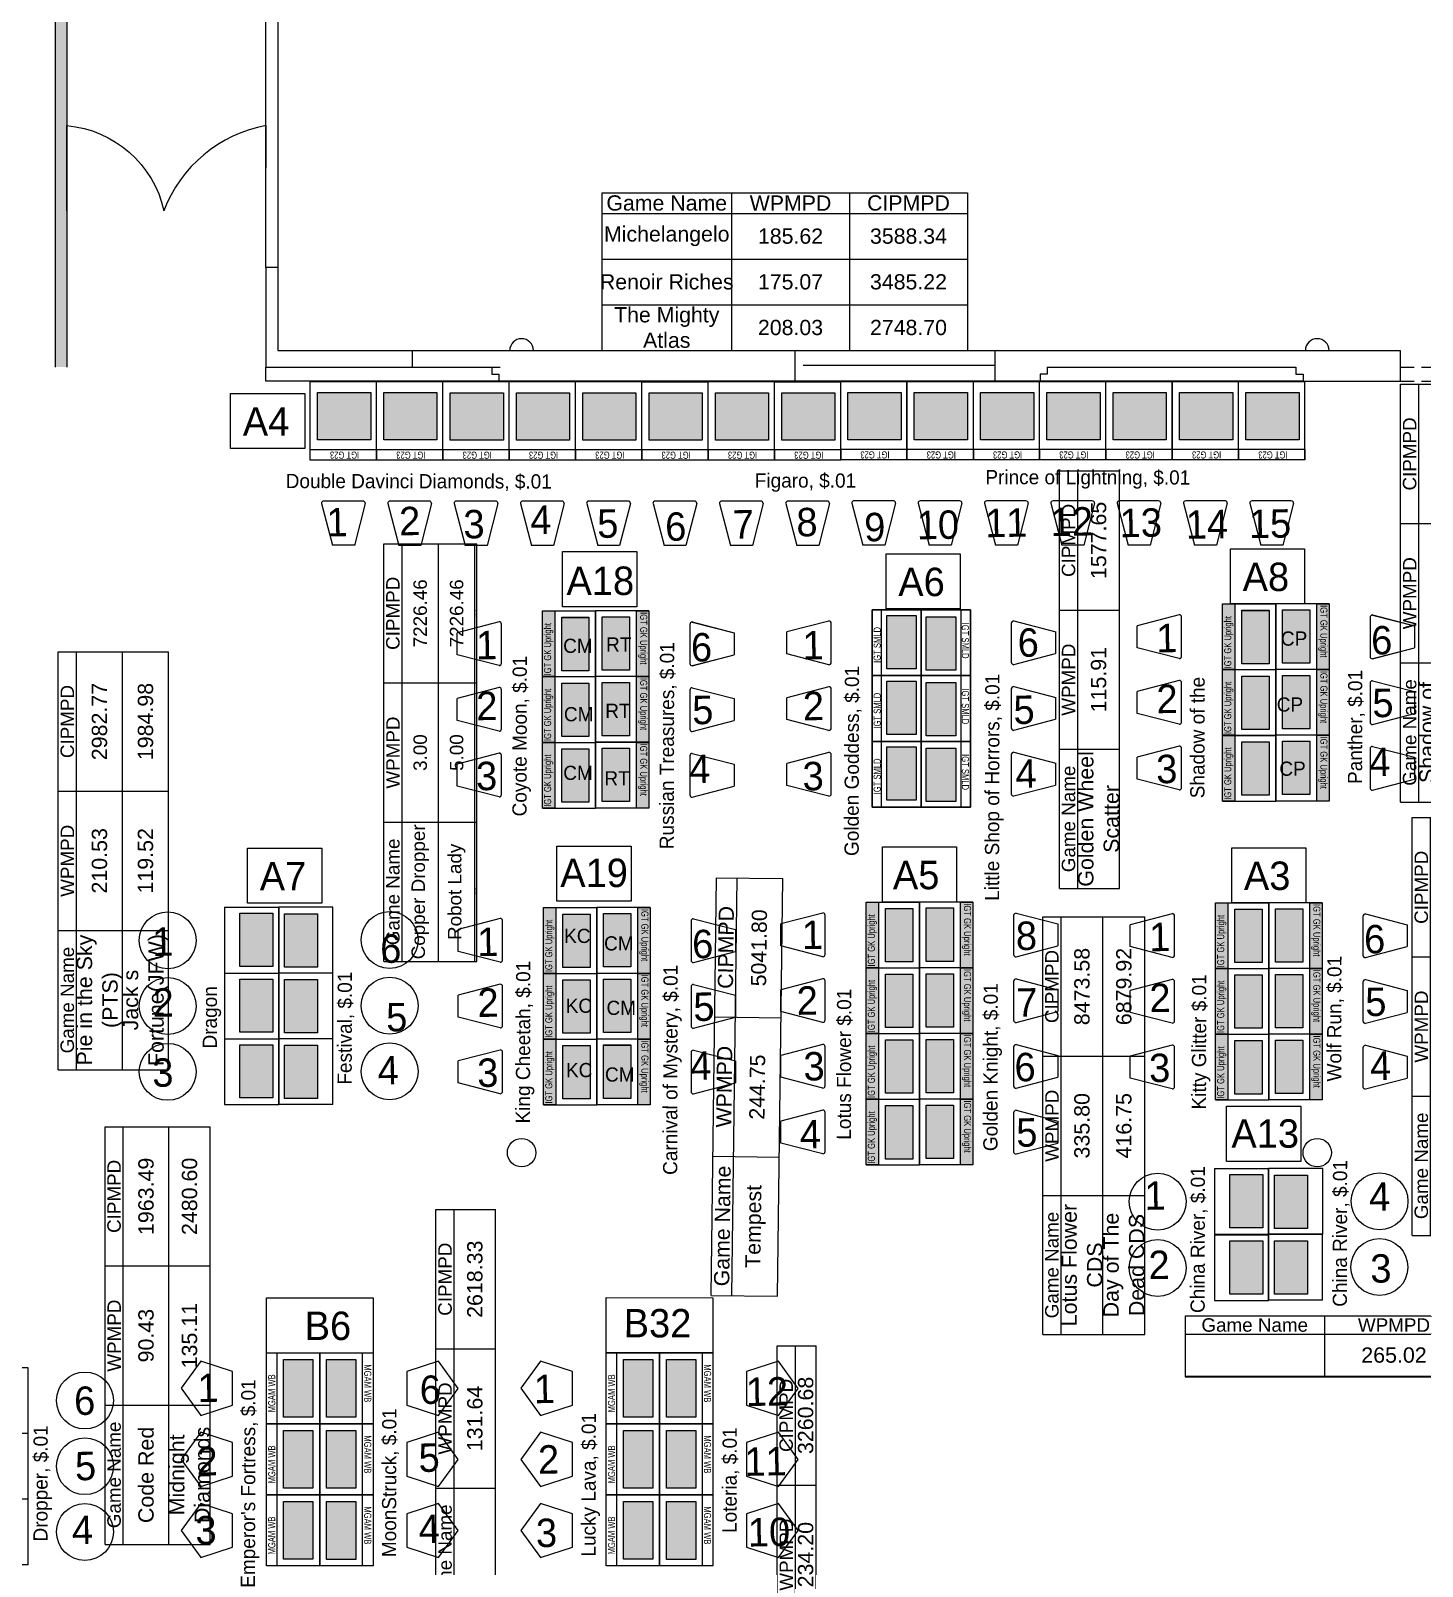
# Model space of a CAD drawing. Header units: inches. Extents: x 3213 to 10275, y -3570 to -435.
# Drawn here: x 8240 to 8828, y -2154 to -1506 of the extents above; entities that cross this region are included whole.
import ezdxf
from ezdxf.enums import TextEntityAlignment as Align

# ---------------------------------------------------------------- set-up
doc = ezdxf.new("R2010")
doc.units = ezdxf.units.IN
doc.header["$LTSCALE"] = 24
doc.header["$MEASUREMENT"] = 0
doc.linetypes.add('HIDDEN', pattern=[0.375, 0.25, -0.125])
for name, color, linetype in [('00 Bally Slots', 9, 'Continuous'), ('00 Bank', 7, 'Continuous'), ('00 IGT Slots', 7, 'Continuous'), ('00 MGAM Slots', 173, 'Continuous'), ('00 PT Enrollment', 7, 'Continuous'), ('00 Themes', 7, 'Continuous'), ('EXT  INWALL', 3, 'Continuous'), ('F1  COL', 242, 'Continuous'), ('F1  DOORS', 1, 'Continuous'), ('F1  WALL', 3, 'Continuous'), ('F1 WALL-HATCH', 161, 'Continuous'), ('F1 WALL-REMOVE', 8, 'HIDDEN'), ('F1WALL', 8, 'Continuous'), ('FP1-WALL', 3, 'Continuous')]:
    doc.layers.add(name, color=color, linetype=linetype)
doc.styles.add('ARCHSTYL', font='HAND.SHX', dxfattribs={"width": 0.8})
doc.styles.add('HAND', font='Hand.shx', dxfattribs={"width": 0.8, "height": 0.5})

# ---------------------------------------------------------------- blocks, each defined once
blk = doc.blocks.new('IGT Round Top')
at = {"linetype": 'ByBlock', "lineweight": -3}
h = blk.add_hatch(color=30, dxfattribs=at)
h.set_gradient(color1=(241, 237, 14), color2=(18, 202, 42), tint=1)
h.paths.add_polyline_path([(4573.02, -1798.8), (4567.8, -1798.8), (4567.8, -1826.55), (4573.02, -1826.55)], flags=16)
h.paths.add_polyline_path([(4567.75, -1826.78), (4567.75, -1798.42), (4573.25, -1798.42), (4573.25, -1826.78)], flags=9)
h = blk.add_hatch(color=30, dxfattribs=at)
h.set_gradient(color1=(241, 237, 14), color2=(18, 202, 42), tint=1)
h.paths.add_polyline_path([(4573.02, -1798.8), (4567.8, -1798.8), (4567.8, -1826.55), (4573.02, -1826.55)], flags=16)
h.paths.add_polyline_path([(4567.75, -1826.78), (4567.75, -1798.42), (4573.25, -1798.42), (4573.25, -1826.78)], flags=9)
h = blk.add_hatch(color=0, dxfattribs=at)
h.dxf.hatch_style = 1
h.set_gradient(color1=(255, 255, 0), tint=0.32, name='CYLINDER')
h.paths.add_polyline_path([(4587.48, -1801.51), (4575.95, -1801.51), (4575.95, -1824.05), (4587.48, -1824.05)])
at = {"color": 0, "linetype": 'ByBlock', "lineweight": -3}
blk.add_lwpolyline([(4575.95, -1801.51), (4587.48, -1801.51), (4587.48, -1824.05), (4575.95, -1824.05)], close=True, dxfattribs=at)
at = {"layer": '00 IGT Slots', "color": 30}
for p, q in [((4567.8, -1798.8), (4590.3, -1798.8)), ((4590.3, -1826.55), (4590.3, -1798.8)), ((4567.8, -1826.55), (4590.3, -1826.55))]:
    blk.add_line(p, q, dxfattribs=at)
at = {"layer": '00 IGT Slots', "color": 30, "ltscale": 25}
for p, q in [((4549.51, -1803.42), (4531.8, -1808.04)), ((4531.8, -1817.3), (4531.8, -1808.04)), ((4550.51, -1820.86), (4550.51, -1804.36)), ((4549.51, -1821.86), (4531.79, -1817.3))]:
    blk.add_line(p, q, dxfattribs=at)
at = {"layer": '00 IGT Slots', "color": 30, "linetype": 'ByBlock', "lineweight": -3}
blk.add_lwpolyline([(4567.8, -1798.8), (4573.02, -1798.8), (4573.02, -1826.55), (4567.8, -1826.55)], close=True, dxfattribs=at)
at = {"layer": '00 IGT Slots', "color": 30, "ltscale": 25}
for centre, start, end in [((4549.51, -1804.36), 0, 90), ((4549.51, -1820.86), 270, 0)]:
    blk.add_arc(centre, 1, start, end, dxfattribs=at)
at = {"layer": '00 IGT Slots', "color": 7, "linetype": 'ByBlock', "lineweight": -3, "insert": (4568.5, -1826.03), "char_height": 3, "width": 27.2277, "attachment_point": 1, "rotation": 90, "style": 'HAND'}
blk.add_mtext('IGT GK Upright', dxfattribs=at)
blk = doc.blocks.new('SDG M-9000')
at = {"linetype": 'ByBlock', "lineweight": -3}
h = blk.add_hatch(color=0, dxfattribs=at)
h.dxf.hatch_style = 1
h.set_gradient(color1=(102, 0, 204), tint=0.32, name='CYLINDER')
h.paths.add_polyline_path([(16.43, 24.99), (2.51, 24.99), (2.51, 2.52), (16.43, 2.52)])
at = {"color": 192, "linetype": 'ByBlock', "lineweight": -3}
blk.add_lwpolyline([(2.51, 24.99), (16.43, 24.99), (16.43, 2.52), (2.51, 2.52)], close=True, dxfattribs=at)
at = {"layer": '00 Bally Slots', "color": 192, "ltscale": 25}
for p, q in [((22.86, 27.75), (0, 27.75)), ((0, 0), (0, 27.75)), ((22.86, 0), (22.86, 27.75)), ((22.86, 0), (0, 0))]:
    blk.add_line(p, q, dxfattribs=at)
at = {"layer": '00 Bally Slots', "color": 192}
blk.add_circle((46.85, 13.96), 12.01, dxfattribs=at)
blk = doc.blocks.new('MGAM_WB')
at = {"linetype": 'ByBlock', "lineweight": -3}
h = blk.add_hatch(color=0, dxfattribs=at)
h.dxf.hatch_style = 1
h.set_gradient(color1=(0, 255, 0), tint=0.32, name='CYLINDER')
h.paths.add_polyline_path([(4587.43, -1798.98), (4575.04, -1798.98), (4575.04, -1823.39), (4587.43, -1823.39)])
h = blk.add_hatch(color=3, dxfattribs=at)
h.set_gradient(color1=(38, 153, 0), color2=(0, 0, 0), centered=1, tint=1)
h.paths.add_polyline_path([(4567.78, -1822.1), (4567.78, -1803.68), (4572.28, -1803.68), (4572.28, -1822.1)], flags=9)
h = blk.add_hatch(color=30, dxfattribs=at)
h.set_gradient(color1=(0, 173, 0), color2=(0, 0, 0), centered=1, tint=1, name='HEMISPHERICAL')
h.paths.add_polyline_path([(4567.78, -1823.25), (4567.78, -1804.84), (4572.28, -1804.84), (4572.28, -1823.25)], flags=9)
at = {"color": 3, "linetype": 'ByBlock', "lineweight": -3}
blk.add_line((4590.3, -1796.2), (4590.3, -1826.2), dxfattribs=at)
at = {"color": 94, "linetype": 'ByBlock', "lineweight": -3}
for points in [[(4531.8, -1811.2), (4540.1, -1822.63), (4553.53, -1818.27), (4553.53, -1804.14), (4540.1, -1799.78)], [(4567.8, -1796.2), (4590.3, -1796.2), (4590.3, -1826.2), (4567.8, -1826.2)]]:
    blk.add_lwpolyline(points, close=True, dxfattribs=at)
at = {"color": 3, "linetype": 'ByBlock', "lineweight": -3}
blk.add_lwpolyline([(4567.8, -1796.2), (4572.2, -1796.2), (4572.2, -1826.2), (4567.8, -1826.2)], close=True, dxfattribs=at)
at = {"color": 0, "linetype": 'ByBlock', "lineweight": -3}
blk.add_lwpolyline([(4575.04, -1798.98), (4587.43, -1798.98), (4587.43, -1823.39), (4575.04, -1823.39)], close=True, dxfattribs=at)
at = {"color": 7, "linetype": 'ByBlock', "lineweight": -3, "insert": (4568.53, -1821.35), "char_height": 3, "width": 19.5024, "attachment_point": 1, "rotation": 90, "style": 'HAND'}
blk.add_mtext('MGAM WB', dxfattribs=at)
blk = doc.blocks.new('*T321')
at = {"layer": '00 Themes', "linetype": 'ByBlock', "lineweight": -2, "transparency": 16777216}
for p, q in [((0, 0), (0, 176.43)), ((0, 176.43), (25.17, 176.43)), ((25.17, 0), (25.17, 176.43)), ((0, 0), (25.17, 0))]:
    blk.add_line(p, q, dxfattribs=at)
at = {"layer": '00 Themes', "color": 0, "linetype": 'ByBlock', "lineweight": -2, "transparency": 16777216}
for p, q in [((7.7, 0), (7.7, 176.43)), ((0, 117.62), (25.17, 117.62)), ((0, 58.81), (25.17, 58.81))]:
    blk.add_line(p, q, dxfattribs=at)
at = {"layer": '00 Themes', "color": 0, "lineweight": -3, "transparency": 16777216, "width": 58.689, "attachment_point": 5, "rotation": 90}
for s, insert, char_height in [('{\\fArial|b0|i0|c0;\\c255;2618.33 ', (16.44, 147.02), 6.467), ('{\\fArial|b0|i0|c0;CIPMPD', (3.85, 147.02), 5.6858), ('{\\fArial|b0|i0|c0;WPMPD', (3.85, 88.21), 5.6858), ('{\\fArial|b0|i0|c0;\\c255;131.64 ', (16.44, 88.21), 6.467), ('{\\fArial|b0|i0|c0;Game Name', (3.85, 29.4), 5.6858), ('{\\fArial|b0|i0|c0;', (16.44, 29.4), 6.467)]:
    blk.add_mtext(s, dxfattribs=dict(at, insert=insert, char_height=char_height))
blk = doc.blocks.new('*T332')
at = {"layer": '00 Themes', "linetype": 'ByBlock', "lineweight": -2, "transparency": 16777216}
for p, q in [((0, 0), (0, 176.43)), ((0, 176.43), (16.44, 176.43)), ((16.44, 0), (16.44, 176.43)), ((0, 0), (16.44, 0))]:
    blk.add_line(p, q, dxfattribs=at)
at = {"layer": '00 Themes', "color": 0, "linetype": 'ByBlock', "lineweight": -2, "transparency": 16777216}
for p, q in [((7.7, 0), (7.7, 176.43)), ((0, 117.62), (16.44, 117.62)), ((0, 58.81), (16.44, 58.81))]:
    blk.add_line(p, q, dxfattribs=at)
at = {"layer": '00 Themes', "color": 0, "lineweight": -3, "transparency": 16777216, "width": 58.689, "attachment_point": 5, "rotation": 90}
for s, insert, char_height in [('{\\fArial|b0|i0|c0;\\c255;3260.68 ', (12.07, 147.02), 6.467), ('{\\fArial|b0|i0|c0;CIPMPD', (3.85, 147.02), 5.6858), ('{\\fArial|b0|i0|c0;WPMPD', (3.85, 88.21), 5.6858), ('{\\fArial|b0|i0|c0;\\c52479;234.20 ', (12.07, 88.21), 6.467), ('{\\fArial|b0|i0|c0;Game Name', (3.85, 29.4), 5.6858), ('{\\fArial|b0|i0|c0;', (12.07, 29.4), 6.467)]:
    blk.add_mtext(s, dxfattribs=dict(at, insert=insert, char_height=char_height))
blk = doc.blocks.new('*T350')
at = {"layer": '00 Themes', "linetype": 'ByBlock', "lineweight": -2, "transparency": 16777216}
for p, q in [((0, 0), (0, 176.43)), ((0, 176.43), (43.09, 176.43)), ((43.09, 0), (43.09, 176.43)), ((0, 0), (43.09, 0))]:
    blk.add_line(p, q, dxfattribs=at)
at = {"layer": '00 Themes', "color": 0, "linetype": 'ByBlock', "lineweight": -2, "transparency": 16777216}
for p, q in [((7.7, 0), (7.7, 176.43)), ((25.4, 0), (25.4, 176.43)), ((0, 117.62), (43.09, 117.62)), ((0, 58.81), (43.09, 58.81))]:
    blk.add_line(p, q, dxfattribs=at)
at = {"layer": '00 Themes', "color": 0, "lineweight": -3, "transparency": 16777216, "width": 58.689, "attachment_point": 5, "rotation": 90}
for s, insert, char_height in [('{\\fArial|b0|i0|c0;\\c255;4767.22 ', (16.55, 147.02), 6.467), ('{\\fArial|b0|i0|c0;\\c65280;7002.48 ', (34.25, 147.02), 6.467), ('{\\fArial|b0|i0|c0;CIPMPD', (3.85, 147.02), 5.6858), ('{\\fArial|b0|i0|c0;WPMPD', (3.85, 88.21), 5.6858), ('{\\fArial|b0|i0|c0;\\c255;175.42 ', (16.55, 88.21), 6.467), ('{\\fArial|b0|i0|c0;\\c52479;287.95 ', (34.25, 88.21), 6.467), ('{\\fArial|b0|i0|c0;Wolf Run CDS', (34.25, 29.4), 6.467), ('{\\fArial|b0|i0|c0;Game Name', (3.85, 29.4), 5.6858), ('{\\fArial|b0|i0|c0;Kitty Glitter CDS', (16.55, 29.4), 6.467)]:
    blk.add_mtext(s, dxfattribs=dict(at, insert=insert, char_height=char_height))
blk = doc.blocks.new('*T351')
at = {"layer": '00 Themes', "linetype": 'ByBlock', "lineweight": -2, "transparency": 16777216}
for p, q in [((0, 0), (0, 176.43)), ((0, 176.43), (25.4, 176.43)), ((25.4, 0), (25.4, 176.43)), ((0, 0), (25.4, 0))]:
    blk.add_line(p, q, dxfattribs=at)
at = {"layer": '00 Themes', "color": 0, "linetype": 'ByBlock', "lineweight": -2, "transparency": 16777216}
for p, q in [((7.7, 0), (7.7, 176.43)), ((0, 117.62), (25.4, 117.62)), ((0, 58.81), (25.4, 58.81))]:
    blk.add_line(p, q, dxfattribs=at)
at = {"layer": '00 Themes', "color": 0, "lineweight": -3, "transparency": 16777216, "width": 58.689, "attachment_point": 5, "rotation": 90}
for s, insert, char_height in [('{\\fArial|b0|i0|c0;\\c255;1577.65 ', (16.55, 147.02), 6.467), ('{\\fArial|b0|i0|c0;CIPMPD', (3.85, 147.02), 5.6858), ('{\\fArial|b0|i0|c0;WPMPD', (3.85, 88.21), 5.6858), ('{\\fArial|b0|i0|c0;\\c255;115.91 ', (16.55, 88.21), 6.467), ('{\\fArial|b0|i0|c0;Golden Wheel Scatter', (16.55, 29.4), 6.467), ('{\\fArial|b0|i0|c0;Game Name', (3.85, 29.4), 5.6858)]:
    blk.add_mtext(s, dxfattribs=dict(at, insert=insert, char_height=char_height))
blk = doc.blocks.new('*T352')
at = {"layer": '00 Themes', "linetype": 'ByBlock', "lineweight": -2, "transparency": 16777216}
for p, q in [((0, 0), (0, 176.43)), ((0, 176.43), (36.18, 176.43)), ((36.18, 0), (36.18, 176.43)), ((0, 0), (36.18, 0))]:
    blk.add_line(p, q, dxfattribs=at)
at = {"layer": '00 Themes', "color": 0, "linetype": 'ByBlock', "lineweight": -2, "transparency": 16777216}
for p, q in [((7.7, 0), (7.7, 176.43)), ((36.18, 176.43), (36.54, 176.43)), ((36.54, 0), (36.54, 176.43)), ((0, 117.62), (36.54, 117.62)), ((0, 58.81), (36.54, 58.81)), ((36.18, 0), (36.54, 0))]:
    blk.add_line(p, q, dxfattribs=at)
at = {"layer": '00 Themes', "color": 0, "lineweight": -3, "transparency": 16777216, "width": 58.689, "attachment_point": 5, "rotation": 90}
for s, insert, char_height in [('{\\fArial|b0|i0|c0;\\c65280;7598.95 ', (21.94, 147.02), 6.467), ('{\\fArial|b0|i0|c0;CIPMPD', (3.85, 147.02), 5.6858), ('{\\fArial|b0|i0|c0;WPMPD', (3.85, 88.21), 5.6858), ('{\\fArial|b0|i0|c0;\\c65280;378.42 ', (21.94, 88.21), 6.467), ('{\\fArial|b0|i0|c0;Shadow of The Panther CDS', (21.94, 29.4), 6.467), ('{\\fArial|b0|i0|c0;Game Name', (3.85, 29.4), 5.6858)]:
    blk.add_mtext(s, dxfattribs=dict(at, insert=insert, char_height=char_height))
blk = doc.blocks.new('*T353')
at = {"layer": '00 Themes', "linetype": 'ByBlock', "lineweight": -2, "transparency": 16777216}
for p, q in [((0, 0), (0, 176.43)), ((0, 176.43), (43.09, 176.43)), ((43.09, 0), (43.09, 176.43)), ((0, 0), (43.09, 0))]:
    blk.add_line(p, q, dxfattribs=at)
at = {"layer": '00 Themes', "color": 0, "linetype": 'ByBlock', "lineweight": -2, "transparency": 16777216}
for p, q in [((7.7, 0), (7.7, 176.43)), ((25.4, 0), (25.4, 176.43)), ((0, 117.62), (43.09, 117.62)), ((0, 58.81), (43.09, 58.81))]:
    blk.add_line(p, q, dxfattribs=at)
at = {"layer": '00 Themes', "color": 0, "lineweight": -3, "transparency": 16777216, "width": 58.689, "attachment_point": 5, "rotation": 90}
for s, insert, char_height in [('{\\fArial|b0|i0|c0;\\c65280;8473.58 ', (16.55, 147.02), 6.467), ('{\\fArial|b0|i0|c0;\\c65280;6879.92 ', (34.25, 147.02), 6.467), ('{\\fArial|b0|i0|c0;CIPMPD', (3.85, 147.02), 5.6858), ('{\\fArial|b0|i0|c0;WPMPD', (3.85, 88.21), 5.6858), ('{\\fArial|b0|i0|c0;\\c65280;335.80 ', (16.55, 88.21), 6.467), ('{\\fArial|b0|i0|c0;\\c65280;416.75 ', (34.25, 88.21), 6.467), ('{\\fArial|b0|i0|c0;Lotus Flower CDS', (16.55, 29.4), 6.467), ('{\\fArial|b0|i0|c0;Game Name', (3.85, 29.4), 5.6858), ('{\\fArial|b0|i0|c0;Day of The Dead CDS', (34.25, 29.4), 6.467)]:
    blk.add_mtext(s, dxfattribs=dict(at, insert=insert, char_height=char_height))
blk = doc.blocks.new('*T354')
at = {"layer": '00 Themes', "linetype": 'ByBlock', "lineweight": -2, "transparency": 16777216}
for p, q in [((0, 0), (0, 176.43)), ((0, 176.43), (46.57, 176.43)), ((46.57, 0), (46.57, 176.43)), ((0, 0), (46.57, 0))]:
    blk.add_line(p, q, dxfattribs=at)
at = {"layer": '00 Themes', "color": 0, "linetype": 'ByBlock', "lineweight": -2, "transparency": 16777216}
for p, q in [((7.7, 0), (7.7, 176.43)), ((27.19, 0), (27.19, 176.43)), ((0, 117.62), (46.57, 117.62)), ((0, 58.81), (46.57, 58.81))]:
    blk.add_line(p, q, dxfattribs=at)
at = {"layer": '00 Themes', "color": 0, "lineweight": -3, "transparency": 16777216, "width": 58.689, "attachment_point": 5, "rotation": 90}
for s, insert, char_height in [('{\\fArial|b0|i0|c0;\\c255;2982.77 ', (17.44, 147.02), 6.467), ('{\\fArial|b0|i0|c0;\\c255;1984.98 ', (36.88, 147.02), 6.467), ('{\\fArial|b0|i0|c0;CIPMPD', (3.85, 147.02), 5.6858), ('{\\fArial|b0|i0|c0;WPMPD', (3.85, 88.21), 5.6858), ('{\\fArial|b0|i0|c0;\\c52479;210.53 ', (17.44, 88.21), 6.467), ('{\\fArial|b0|i0|c0;\\c255;119.52 ', (36.88, 88.21), 6.467), ('{\\fArial|b0|i0|c0;Pie in the Sky (PTS)', (17.44, 29.4), 6.467), ('{\\fArial|b0|i0|c0;Jack s Fortune(JFW)', (36.88, 29.4), 6.467), ('{\\fArial|b0|i0|c0;Game Name', (3.85, 29.4), 5.6858)]:
    blk.add_mtext(s, dxfattribs=dict(at, insert=insert, char_height=char_height))
blk = doc.blocks.new('*T410')
at = {"layer": '00 Themes', "linetype": 'ByBlock', "lineweight": -2, "transparency": 16777216}
for p, q in [((0, 0), (154.37, 0)), ((0, 0), (0, -66.57)), ((154.37, 0), (154.37, -66.57)), ((0, -66.57), (154.37, -66.57))]:
    blk.add_line(p, q, dxfattribs=at)
at = {"layer": '00 Themes', "color": 0, "linetype": 'ByBlock', "lineweight": -2, "transparency": 16777216}
for p, q in [((54.73, 0), (54.73, -66.57)), ((104.55, 0), (104.55, -66.57)), ((0, -8.71), (154.37, -8.71)), ((0, -28), (154.37, -28)), ((0, -47.28), (154.37, -47.28))]:
    blk.add_line(p, q, dxfattribs=at)
at = {"layer": '00 Themes', "color": 0, "lineweight": -3, "transparency": 16777216, "char_height": 6.4375, "attachment_point": 5}
for s, insert, width in [('{\\fArial|b0|i0|c0;Game Name', (27.37, -4.35), 54.6146), ('{\\fArial|b0|i0|c0;WPMPD', (79.64, -4.35), 49.7002), ('{\\fArial|b0|i0|c0;CIPMPD', (129.46, -4.35), 49.7002), ('{\\fArial|b0|i0|c0;Michelangelo', (27.37, -18.35), 54.6146), ('{\\fArial|b0|i0|c0;\\c255;185.62 ', (79.64, -18.35), 49.7002), ('{\\fArial|b0|i0|c0;\\c255;3588.34 ', (129.46, -18.35), 49.7002), ('{\\fArial|b0|i0|c0;Renoir Riches', (27.37, -37.64), 54.6146), ('{\\fArial|b0|i0|c0;\\c255;175.07 ', (79.64, -37.64), 49.7002), ('{\\fArial|b0|i0|c0;\\c255;3485.22 ', (129.46, -37.64), 49.7002), ('{\\fArial|b0|i0|c0;The Mighty Atlas', (27.37, -56.93), 54.6146), ('{\\fArial|b0|i0|c0;\\c52479;208.03 ', (79.64, -56.93), 49.7002), ('{\\fArial|b0|i0|c0;\\c255;2748.70 ', (129.46, -56.93), 49.7002)]:
    blk.add_mtext(s, dxfattribs=dict(at, insert=insert, width=width))
blk = doc.blocks.new('IGT SMLD')
at = {"linetype": 'ByBlock', "lineweight": -3}
h = blk.add_hatch(color=0, dxfattribs=at)
h.dxf.hatch_style = 1
h.set_gradient(color1=(255, 255, 0), tint=0.32, name='CYLINDER')
h.paths.add_polyline_path([(24418.92, 25302.53), (24406.48, 25302.53), (24406.48, 25280.04), (24418.92, 25280.04)])
at = {"color": 0, "linetype": 'ByBlock', "lineweight": -3}
blk.add_lwpolyline([(24406.48, 25302.53), (24418.92, 25302.53), (24418.92, 25280.04), (24406.48, 25280.04)], close=True, dxfattribs=at)
at = {"layer": '00 IGT Slots', "color": 7, "ltscale": 25}
blk.add_line((24404.27, 25277.12), (24404.27, 25304.87), dxfattribs=at)
at = {"layer": '00 IGT Slots', "color": 2, "ltscale": 25}
for p, q in [((24381.98, 25300.17), (24364.27, 25295.56)), ((24382.99, 25282.74), (24382.99, 25299.24)), ((24364.27, 25286.3), (24364.27, 25295.56)), ((24381.99, 25281.74), (24364.26, 25286.3))]:
    blk.add_line(p, q, dxfattribs=at)
for points in [[(24400.27, 25277.12), (24404.27, 25277.12), (24404.27, 25304.87), (24400.27, 25304.87)], [(24400.27, 25277.12), (24421.02, 25277.12), (24421.02, 25304.87), (24400.27, 25304.87)]]:
    blk.add_lwpolyline(points, close=True, dxfattribs=at)
at = {"layer": '00 IGT Slots', "color": 7, "linetype": 'ByBlock', "lineweight": -3}
blk.add_lwpolyline([(24400.27, 25304.87), (24421.02, 25304.87), (24421.02, 25277.12), (24400.27, 25277.12)], close=True, dxfattribs=at)
at = {"layer": '00 IGT Slots', "color": 2, "ltscale": 25}
for centre, start, end in [((24381.99, 25299.24), 0, 90), ((24381.99, 25282.74), 270, 0)]:
    blk.add_arc(centre, 1, start, end, dxfattribs=at)
at = {"layer": '00 IGT Slots', "color": 7, "linetype": 'ByBlock', "lineweight": -3, "insert": (24400.89, 25282.51), "char_height": 3, "width": 16.6602, "attachment_point": 1, "rotation": 90, "style": 'HAND'}
blk.add_mtext('IGT SMLD', dxfattribs=at)
blk = doc.blocks.new('Bally V22')
at = {"linetype": 'ByBlock', "lineweight": -3}
h = blk.add_hatch(color=0, dxfattribs=at)
h.dxf.hatch_style = 1
h.set_gradient(color1=(255, 63, 0), tint=0.32)
h.paths.add_polyline_path([(16.43, 24.99), (2.51, 24.99), (2.51, 2.52), (16.43, 2.52)])
at = {"color": 192, "linetype": 'ByBlock', "lineweight": -3}
blk.add_lwpolyline([(2.51, 24.99), (16.43, 24.99), (16.43, 2.52), (2.51, 2.52)], close=True, dxfattribs=at)
at = {"layer": '00 Bally Slots', "color": 192, "ltscale": 25}
for p, q in [((22.86, 27.75), (0, 27.75)), ((0, 0), (0, 27.75)), ((22.86, 0), (22.86, 27.75)), ((22.86, 0), (0, 0))]:
    blk.add_line(p, q, dxfattribs=at)
at = {"layer": '00 Bally Slots', "color": 192}
blk.add_circle((46.85, 13.96), 12.01, dxfattribs=at)
blk = doc.blocks.new('IGT G23')
at = {"linetype": 'ByBlock', "lineweight": -3}
h = blk.add_hatch(color=7, dxfattribs=at)
h.set_gradient(color1=(241, 237, 14), color2=(18, 202, 42), tint=1)
h.paths.add_polyline_path([(-33.41, -26.28), (-33.41, -1.81), (-28.91, -1.81), (-28.91, -26.28)], flags=9)
h = blk.add_hatch(color=0, dxfattribs=at)
h.dxf.hatch_style = 1
h.set_gradient(color1=(255, 63, 0), tint=0.32, name='CYLINDER')
h.paths.add_polyline_path([(-4.53, -3.06), (-24.51, -3.06), (-24.51, -25.5), (-4.53, -25.5)])
at = {"color": 0, "linetype": 'ByBlock', "lineweight": -3}
blk.add_lwpolyline([(-24.51, -3.06), (-4.53, -3.06), (-4.53, -25.5), (-24.51, -25.5)], close=True, dxfattribs=at)
at = {"layer": '00 IGT Slots', "color": 30, "ltscale": 25}
for p, q in [((-33, 0), (0, 0)), ((-33, -28), (-33, 0)), ((0, -28), (0, 0)), ((-51.29, -4.75), (-69, -9.37)), ((-50.29, -22.18), (-50.29, -5.68)), ((-69, -18.63), (-69, -9.37)), ((-51.29, -23.18), (-69.01, -18.63)), ((-33, -28), (0, -28))]:
    blk.add_line(p, q, dxfattribs=at)
at = {"layer": '00 IGT Slots', "color": 30, "linetype": 'ByBlock', "lineweight": -3}
blk.add_lwpolyline([(-33, 0), (-28.48, 0), (-28.48, -28), (-33, -28)], close=True, dxfattribs=at)
at = {"layer": '00 IGT Slots', "color": 30, "ltscale": 25}
for centre, start, end in [((-51.29, -5.68), 0, 90), ((-51.29, -22.18), 270, 0)]:
    blk.add_arc(centre, 1, start, end, dxfattribs=at)
at = {"layer": '00 IGT Slots', "color": 7, "linetype": 'ByBlock', "lineweight": -3, "insert": (-32.42, -20.63), "char_height": 3, "width": 15.2138, "attachment_point": 1, "rotation": 90, "style": 'HAND'}
blk.add_mtext('IGT G23', dxfattribs=at)
blk = doc.blocks.new('*T466')
at = {"layer": '00 Themes', "linetype": 'ByBlock', "lineweight": -2, "transparency": 16777216}
for p, q in [((0, 0), (0, 176.44)), ((0, 176.44), (38.46, 176.44)), ((38.46, 0), (38.46, 176.44)), ((0, 0), (38.46, 0))]:
    blk.add_line(p, q, dxfattribs=at)
at = {"layer": '00 Themes', "color": 0, "linetype": 'ByBlock', "lineweight": -2, "transparency": 16777216}
for p, q in [((7.7, 0), (7.7, 176.44)), ((23.08, 0), (23.08, 176.44)), ((38.46, 176.44), (39.33, 176.44)), ((39.33, 0), (39.33, 176.44)), ((0, 117.62), (39.33, 117.62)), ((0, 58.81), (39.33, 58.81)), ((38.46, 0), (39.33, 0))]:
    blk.add_line(p, q, dxfattribs=at)
at = {"layer": '00 Themes', "color": 0, "lineweight": -3, "transparency": 16777216, "width": 58.6925, "rotation": 90}
for s, insert, char_height, attachment_point in [('{\\fArial|b0|i0|c0;CIPMPD', (3.85, 147.03), 5.6875, 5), ('{\\fArial|b0|i0|c0;\\c65280;7226.46 ', (15.39, 147.03), 5.6875, 5), ('{\\fArial|b0|i0|c0;\\c65280;7226.46 ', (30.77, 147.03), 5.6875, 5), ('{\\fArial|b0|i0|c0;\\c65280;7226.46 ', (38.52, 147.03), 0.5625, 2), ('{\\fArial|b0|i0|c0;WPMPD', (3.85, 88.22), 5.6875, 5), ('{\\fArial|b0|i0|c0;\\c255;3.00 ', (15.39, 88.22), 5.6875, 5), ('{\\fArial|b0|i0|c0;\\c255;5.00 ', (30.77, 88.22), 5.6875, 5), ('{\\fArial|b0|i0|c0;\\c255;7.00 ', (38.52, 88.22), 0.5625, 2), ('{\\fArial|b0|i0|c0;Copper Dropper', (15.39, 29.41), 5.6875, 5), ('{\\fArial|b0|i0|c0;Game Name', (3.85, 29.41), 5.6875, 5), ('{\\fArial|b0|i0|c0;Robot Lady', (30.77, 29.41), 5.6875, 5), ('{\\fArial|b0|i0|c0;Light Bike', (38.52, 29.41), 0.5625, 2)]:
    blk.add_mtext(s, dxfattribs=dict(at, insert=insert, char_height=char_height, attachment_point=attachment_point))
blk = doc.blocks.new('*T467')
at = {"layer": '00 Themes', "linetype": 'ByBlock', "lineweight": -2, "transparency": 16777216}
for p, q in [((0, 0), (2.2, 176.42)), ((2.2, 176.42), (30.19, 176.07)), ((0, 0), (27.99, -0.35))]:
    blk.add_line(p, q, dxfattribs=at)
at = {"layer": '00 Themes', "color": 0, "linetype": 'ByBlock', "lineweight": -2, "transparency": 16777216}
for p, q in [((8.7, -0.11), (10.91, 176.32)), ((27.99, -0.35), (30.19, 176.07)), ((1.47, 117.62), (29.46, 117.27)), ((0.73, 58.81), (28.72, 58.46))]:
    blk.add_line(p, q, dxfattribs=at)
at = {"layer": '00 Themes', "color": 0, "lineweight": -3, "transparency": 16777216, "char_height": 6.4375, "width": 58.6925, "attachment_point": 5, "rotation": 89.28463}
for s, insert in [('{\\fArial|b0|i0|c0;CIPMPD', (6.19, 146.97)), ('{\\fArial|b0|i0|c0;\\c255;5041.80 ', (20.18, 146.79)), ('{\\fArial|b0|i0|c0;WPMPD', (5.45, 88.16)), ('{\\fArial|b0|i0|c0;\\c52479;244.75 ', (19.45, 87.98)), ('{\\fArial|b0|i0|c0;Game Name', (4.72, 29.35)), ('{\\fArial|b0|i0|c0;Tempest', (18.71, 29.17))]:
    blk.add_mtext(s, dxfattribs=dict(at, insert=insert))
blk = doc.blocks.new('*T469')
at = {"layer": '00 Themes', "linetype": 'ByBlock', "lineweight": -2, "transparency": 16777216}
for p, q in [((0, 0), (0, 176.43)), ((0, 176.43), (44.45, 176.43)), ((44.45, 0), (44.45, 176.43)), ((0, 0), (44.45, 0))]:
    blk.add_line(p, q, dxfattribs=at)
at = {"layer": '00 Themes', "color": 0, "linetype": 'ByBlock', "lineweight": -2, "transparency": 16777216}
for p, q in [((7.7, 0), (7.7, 176.43)), ((26.98, 0), (26.98, 176.43)), ((0, 117.62), (44.45, 117.62)), ((0, 58.81), (44.45, 58.81))]:
    blk.add_line(p, q, dxfattribs=at)
at = {"layer": '00 Themes', "color": 0, "lineweight": -3, "transparency": 16777216, "width": 58.689, "attachment_point": 5, "rotation": 90}
for s, insert, char_height in [('{\\fArial|b0|i0|c0;\\c255;1963.49 ', (17.34, 147.02), 6.467), ('{\\fArial|b0|i0|c0;\\c255;2480.60 ', (35.71, 147.02), 6.467), ('{\\fArial|b0|i0|c0;CIPMPD', (3.85, 147.02), 5.6858), ('{\\fArial|b0|i0|c0;WPMPD', (3.85, 88.21), 5.6858), ('{\\fArial|b0|i0|c0;\\c255;90.43 ', (17.34, 88.21), 6.467), ('{\\fArial|b0|i0|c0;\\c255;135.11 ', (35.71, 88.21), 6.467), ('{\\fArial|b0|i0|c0;Game Name', (3.85, 29.4), 5.6858), ('{\\fArial|b0|i0|c0;Code Red', (17.34, 29.4), 6.467), ('{\\fArial|b0|i0|c0;Midnight Diamonds', (35.71, 29.4), 6.467)]:
    blk.add_mtext(s, dxfattribs=dict(at, insert=insert, char_height=char_height))
blk = doc.blocks.new('*T473')
at = {"layer": '00 Themes', "linetype": 'ByBlock', "lineweight": -2, "transparency": 16777216}
for p, q in [((0, 0), (176.43, 0)), ((0, 0), (0, -25.4)), ((176.43, 0), (176.43, -25.4)), ((0, -25.4), (176.43, -25.4))]:
    blk.add_line(p, q, dxfattribs=at)
at = {"layer": '00 Themes', "color": 0, "linetype": 'ByBlock', "lineweight": -2, "transparency": 16777216}
for p, q in [((58.81, 0), (58.81, -25.76)), ((117.62, 0), (117.62, -25.76)), ((0, -7.7), (176.43, -7.7)), ((0, -25.4), (0, -25.76)), ((0, -25.76), (176.43, -25.76)), ((176.43, -25.4), (176.43, -25.76))]:
    blk.add_line(p, q, dxfattribs=at)
at = {"layer": '00 Themes', "color": 0, "lineweight": -3, "transparency": 16777216, "width": 58.689, "attachment_point": 5}
for s, insert, char_height in [('{\\fArial|b0|i0|c0;Game Name', (29.4, -3.85), 5.6858), ('{\\fArial|b0|i0|c0;WPMPD', (88.21, -3.85), 5.6858), ('{\\fArial|b0|i0|c0;CIPMPD', (147.02, -3.85), 5.6858), ('{\\fArial|b0|i0|c0;', (29.4, -16.55), 6.467), ('{\\fArial|b0|i0|c0;\\c52479;265.02 ', (88.21, -16.55), 6.467), ('{\\fArial|b0|i0|c0;\\c255;4310.23 ', (147.02, -16.55), 6.467)]:
    blk.add_mtext(s, dxfattribs=dict(at, insert=insert, char_height=char_height))

msp = doc.modelspace()

# ---------------------------------------------------------------- linework, layer by layer
at = {"layer": '00 Bank'}
for points in [[(8355.91, -1682.04), (8324.59, -1682.02), (8324.6, -1658.74), (8355.91, -1658.76)], [(8778.14, -1747.62), (8746.83, -1747.6), (8746.84, -1724.32), (8778.14, -1724.34)], [(8496.1, -1748.81), (8464.78, -1748.79), (8464.79, -1725.51), (8496.1, -1725.53)], [(8632.72, -1749.76), (8601.4, -1749.75), (8601.41, -1726.46), (8632.72, -1726.48)], [(8363.06, -1874.02), (8331.74, -1874), (8331.75, -1850.72), (8363.06, -1850.74)], [(8493.72, -1873.21), (8462.41, -1873.2), (8462.42, -1849.91), (8493.72, -1849.93)], [(8631.14, -1873.53), (8599.83, -1873.52), (8599.84, -1850.24), (8631.14, -1850.25)], [(8778.67, -1873.85), (8747.35, -1873.83), (8747.36, -1850.55), (8778.67, -1850.56)], [(8776.51, -1983.03), (8745.19, -1983.02), (8745.2, -1959.73), (8776.51, -1959.75)], [(8384.81, -2063.98), (8339.69, -2063.96), (8339.7, -2040.68), (8384.81, -2040.7)], [(8528.18, -2063.87), (8483.25, -2063.85), (8483.26, -2040.57), (8528.18, -2040.58)]]:
    msp.add_lwpolyline(points, close=True, dxfattribs=at)
at = {"layer": 'EXT  INWALL', "linetype": 'ByBlock', "lineweight": -3}
for p, q in [((8339.48, -1653.61), (8339.48, -1647.61)), ((8437.87, -1653.61), (8339.48, -1653.61)), ((8647.48, -1653.61), (8562.87, -1653.61)), ((8777.48, -1653.61), (8666.48, -1653.61))]:
    msp.add_line(p, q, dxfattribs=at)
at = {"layer": 'EXT  INWALL'}
for points in [[(8339.48, -1605.61), (8339.48, -1647.61), (8401.48, -1647.61)], [(8344.48, -1605.61), (8344.48, -1640.61), (8401.48, -1640.61)]]:
    msp.add_lwpolyline(points, dxfattribs=at)
at = {"layer": 'F1  COL'}
for centre in [(8447.48, -1979.36), (8783.48, -1979.36)]:
    msp.add_circle(centre, 6, dxfattribs=at)
for centre in [(8447.48, -1640.61), (8783.48, -1640.61)]:
    msp.add_arc(centre, 5, 0, 180, dxfattribs=at)
at = {"layer": 'F1  DOORS'}
for points in [[(8255.48, -1581.61), (8255.37, -1545.61, -0.326707), (8296.43, -1581.61, 0)], [(8339.48, -1581.61), (8339.6, -1545.61, 0.262886), (8296.43, -1581.61, 0)]]:
    msp.add_lwpolyline(points, format="xyb", dxfattribs=at)
at = {"layer": 'F1  WALL'}
for p, q in [((8250.48, -1210.48), (8250.48, -1647.61)), ((8255.48, -1210.48), (8255.48, -1647.61)), ((8339.48, -1605.61), (8339.48, -1317.61)), ((8344.48, -1605.61), (8339.48, -1605.61)), ((8401.48, -1640.61), (8566.48, -1640.61)), ((8562.87, -1640.61), (8562.87, -1653.61)), ((8647.48, -1653.61), (8647.48, -1640.61)), ((8647.48, -1640.61), (8818.48, -1640.61)), ((8818.48, -1640.61), (8818.48, -1653.61))]:
    msp.add_line(p, q, dxfattribs=at)
for points in [[(8645.48, -1317.61), (8344.48, -1317.61), (8344.48, -1605.61)], [(8401.48, -1647.61), (8401.48, -1640.61)], [(8401.48, -1647.61), (8438.48, -1647.61)], [(8434.87, -1647.61), (8434.87, -1650.61), (8437.87, -1650.61), (8437.87, -1653.61)], [(8669.48, -1647.61), (8669.48, -1650.61), (8666.48, -1650.61), (8666.48, -1653.61), (8647.48, -1653.61)], [(8669.48, -1647.61), (8774.48, -1647.61)], [(8774.48, -1647.61), (8774.48, -1650.61), (8777.48, -1650.61), (8777.48, -1653.61)], [(8562.87, -1653.61), (8437.87, -1653.61)], [(8777.48, -1653.61), (8818.48, -1653.61)]]:
    msp.add_lwpolyline(points, dxfattribs=at)
at = {"layer": 'F1 WALL-HATCH'}
msp.add_solid([(8255.48, -1209.36), (8250.48, -1209.36), (8255.48, -1647.61), (8250.48, -1647.61)], dxfattribs=at)
at = {"layer": 'F1 WALL-REMOVE'}
msp.add_line((8818.48, -1647.61), (8908.48, -1647.61), dxfattribs=at)
msp.add_lwpolyline([(8818.48, -1653.61), (8908.48, -1653.61)], dxfattribs=at)
at = {"layer": 'F1WALL', "color": 3}
msp.add_line((8566.48, -1640.67), (8647.48, -1640.67), dxfattribs=at)
msp.add_lwpolyline([(8647.33, -1646.92), (8566.33, -1646.92)], dxfattribs=at)
at = {"layer": 'FP1-WALL'}
msp.add_line((8535.12, -1653.61), (8562.87, -1653.61), dxfattribs=at)

# ---------------------------------------------------------------- block references
for name, p in [('*T410', (8481.41, -1574)), ('*T352', (8818.68, -1831.31)), ('*T351', (8674.62, -1867.81)), ('*T466', (8389.3, -1898.62)), ('*T354', (8251.81, -1944.31)), ('*T350', (8823.6, -2014.31)), ('*T467', (8527.59, -2039.64)), ('*T353', (8667.6, -2056.2)), ('*T469', (8271.57, -2144.82)), ('*T321', (8411.33, -2179.81)), ('*T473', (8727.69, -2048.3)), ('*T332', (8555.4, -2237.31))]:
    msp.add_blockref(name, p)
at = {"layer": '00 Bally Slots', "color": 20, "rotation": 180}
for p in [(8344.9, -1875.74), (8344.9, -1903.49), (8344.9, -1931.24)]:
    msp.add_blockref('SDG M-9000', p, dxfattribs=at)
at = {"layer": '00 Bally Slots', "color": 20}
for p in [(8344.9, -1903.49), (8344.9, -1931.24), (8344.9, -1958.99), (8216.22, -2097.96), (8216.22, -2125.71), (8216.22, -2153.46)]:
    msp.add_blockref('SDG M-9000', p, dxfattribs=at)
at = {"layer": '00 IGT Slots'}
for p in [(3888.46, 48.23), (3888.46, 48.22), (4175.7, 51.19), (4175.7, 51.18), (4175.7, 23.44), (4175.7, 23.43), (3888.46, 20.48), (3888.46, 20.47), (3888.46, -7.27), (3888.46, -7.28), (4175.7, -4.31), (4175.7, -4.32), (4025.18, -74.73), (4172.71, -75.04), (3888.96, -77.08), (3888.96, -77.08), (3888.96, -104.83), (3888.96, -104.83), (4025.18, -102.48), (4172.71, -102.79), (3888.96, -132.58), (3888.96, -132.58), (4025.18, -130.23), (4172.71, -130.54), (4025.18, -157.98)]:
    msp.add_blockref('IGT Round Top', p, dxfattribs=at)
at = {"layer": '00 IGT Slots', "rotation": 180}
for p in [(13069.06, -3577.11), (13069.06, -3577.12), (13356.3, -3574.15), (13356.3, -3574.16), (13356.3, -3601.9), (13356.3, -3601.91), (13069.06, -3604.86), (13069.06, -3604.87), (13069.06, -3632.61), (13069.06, -3632.62), (13356.3, -3629.65), (13356.3, -3629.66), (13205.79, -3700.07), (13353.32, -3700.38), (13069.56, -3702.42), (13069.56, -3702.43), (13069.56, -3730.17), (13069.56, -3730.18), (13205.79, -3727.82), (13353.32, -3728.13), (13069.56, -3757.92), (13069.56, -3757.93), (13205.79, -3755.57), (13353.32, -3755.88), (13205.79, -3783.32)]:
    msp.add_blockref('IGT Round Top', p, dxfattribs=at)
at = {"layer": '00 IGT Slots', "color": 7, "ltscale": 25}
for p in [(-15804.76, -27055.03), (-15804.76, -27082.78), (-15804.76, -27110.53)]:
    msp.add_blockref('IGT SMLD', p, dxfattribs=at)
at = {"layer": '00 IGT Slots', "color": 7, "ltscale": 25, "rotation": 180}
for p in [(33037.29, 23526.96), (33037.29, 23499.21), (33037.29, 23471.46)]:
    msp.add_blockref('IGT SMLD', p, dxfattribs=at)
at = {"layer": '00 MGAM Slots', "color": 7, "linetype": 'ByBlock', "lineweight": -3}
for p in [(3771.93, -267.66), (3915.43, -267.66), (3771.93, -297.66), (3915.43, -297.66), (3771.93, -327.66), (3915.43, -327.66)]:
    msp.add_blockref('MGAM_WB', p, dxfattribs=at)
at = {"layer": '00 MGAM Slots', "color": 7, "linetype": 'ByBlock', "lineweight": -3, "rotation": 180}
for p in [(12952.54, -3890.07), (13096.04, -3890.07), (12952.54, -3920.07), (13096.04, -3920.07), (12952.54, -3950.07), (13096.04, -3950.07)]:
    msp.add_blockref('MGAM_WB', p, dxfattribs=at)
at = {"layer": '00 Themes', "color": 10, "lineweight": -3, "transparency": 33554661}
for name, p, rotation in [('IGT G23', (8358.26, -1653.87), 89.99999999999999), ('IGT G23', (8386.26, -1653.88), 89.99999999999999), ('IGT G23', (8414.28, -1653.9), 89.99999999999999), ('IGT G23', (8442.28, -1653.9), 89.99999999999999), ('IGT G23', (8470.27, -1653.9), 89.99999999999999), ('IGT G23', (8498.27, -1653.91), 89.99999999999999), ('IGT G23', (8526.32, -1653.9), 89.99999999999999), ('IGT G23', (8554.32, -1653.91), 89.99999999999999), ('IGT G23', (8582.24, -1653.78), 89.99999999999999), ('IGT G23', (8610.26, -1653.8), 89.99999999999999), ('IGT G23', (8638.26, -1653.8), 89.99999999999999), ('IGT G23', (8666.25, -1653.8), 89.99999999999999), ('IGT G23', (8694.25, -1653.81), 89.99999999999999), ('IGT G23', (8722.3, -1653.79), 89.99999999999999), ('IGT G23', (8750.3, -1653.81), 89.99999999999999), ('Bally V22', (8762.97, -1986.07), 180), ('Bally V22', (8762.97, -2014.07), 180)]:
    msp.add_blockref(name, p, dxfattribs=dict(at, rotation=rotation))
for p in [(8762.95, -2013.83), (8762.9, -2041.63)]:
    msp.add_blockref('Bally V22', p, dxfattribs=at)

# ---------------------------------------------------------------- texts
at = {"layer": '00 Bank'}
for s, p in [('A4', (8329.76, -1676.59)), ('A8', (8751.99, -1742.18)), ('A18', (8466.46, -1743.82)), ('A6', (8606.57, -1744.32)), ('A7', (8336.91, -1868.58)), ('A19', (8463.82, -1867.18)), ('A5', (8604.29, -1868.09)), ('A3', (8752.52, -1868.4)), ('A13', (8747.23, -1977.26)), ('B6', (8355.88, -2058.45)), ('B32', (8490.61, -2057.36))]:
    msp.add_text(s, height=12, rotation=359.97523, dxfattribs=at).set_placement(p)
at = {"layer": '00 PT Enrollment', "style": 'ARCHSTYL'}
for s, p in [('1', (8369.64, -1719.07)), ('2', (8400.33, -1718.61)), ('3', (8427.48, -1719.92)), ('4', (8455.7, -1718.08)), ('5', (8483.98, -1719.69)), ('6', (8512.67, -1720.95)), ('7', (8541.22, -1719.99)), ('8', (8568.09, -1719.06)), ('9', (8596.75, -1721.15)), ('10', (8623.38, -1720.22)), ('11', (8652.27, -1719.34)), ('12', (8679.92, -1718.84)), ('13', (8709.07, -1719.34)), ('14', (8736.98, -1719.99)), ('15', (8763.63, -1719.72)), ('1', (8720.04, -1768.03)), ('1', (8720.04, -1768.04)), ('1', (8432.8, -1770.99)), ('1', (8432.8, -1771)), ('1', (8570.7, -1771.05)), ('2', (8720.17, -1793.72)), ('2', (8720.17, -1793.72)), ('2', (8432.93, -1796.67)), ('2', (8432.93, -1796.68)), ('2', (8570.83, -1796.73)), ('3', (8432.8, -1826.27)), ('3', (8432.8, -1826.27)), ('3', (8570.7, -1826.32)), ('3', (8720.04, -1823.31)), ('3', (8720.04, -1823.32)), ('1', (8296.09, -1896.23)), ('1', (8433.3, -1896.3)), ('1', (8433.3, -1896.31)), ('1', (8570.39, -1893.35)), ('8', (8660.77, -1893.75)), ('1', (8717.05, -1894.26)), ('2', (8296.22, -1921.91)), ('2', (8433.43, -1921.98)), ('2', (8433.43, -1921.99)), ('2', (8568.23, -1921.09)), ('7', (8661, -1921.91)), ('2', (8717.18, -1919.95)), ('3', (8571.08, -1948.85)), ('6', (8660.19, -1949.19)), ('3', (8717.05, -1949.54)), ('3', (8296.09, -1951.5)), ('3', (8433.3, -1951.57)), ('3', (8433.3, -1951.58)), ('5', (8660.94, -1976.8)), ('4', (8569.52, -1977.52)), ('1', (8715.1, -2003.44)), ('4', (8809.93, -2003.86)), ('2', (8716.8, -2032.7)), ('3', (8810.46, -2034.24)), ('1', (8315.22, -2084.62)), ('6', (8409.02, -2085.44)), ('1', (8457.23, -2085.1)), ('12', (8551.2, -2086.21)), ('2', (8314.75, -2115.62)), ('5', (8408.55, -2114.12)), ('2', (8458.97, -2114.88)), ('11', (8550.62, -2115.7)), ('3', (8314.29, -2144.76)), ('4', (8408.55, -2144.19)), ('10', (8552.07, -2145.54)), ('3', (8458.1, -2145.88))]:
    msp.add_text(s, height=12, rotation=1, dxfattribs=at).set_placement(p, align=Align.CENTER)
at = {"layer": '00 PT Enrollment'}
for s, p in [('6', (8810.8, -1768.95)), ('6', (8810.8, -1768.96)), ('6', (8523.57, -1771.91)), ('6', (8523.57, -1771.92)), ('6', (8661.54, -1769.93)), ('5', (8524.09, -1798.38)), ('5', (8524.09, -1798.39)), ('5', (8659.77, -1798.31)), ('5', (8811.33, -1795.42)), ('5', (8811.33, -1795.43)), ('4', (8810.02, -1820.31)), ('4', (8810.02, -1820.31)), ('4', (8522.78, -1823.26)), ('4', (8522.78, -1823.27)), ('4', (8660.62, -1825.3)), ('6', (8392.33, -1899.19)), ('6', (8524.06, -1897.22)), ('6', (8524.06, -1897.23)), ('6', (8807.82, -1895.18)), ('5', (8524.59, -1923.69)), ('5', (8524.59, -1923.7)), ('5', (8808.34, -1921.65)), ('5', (8394.85, -1928.13)), ('4', (8391.24, -1950.54)), ('4', (8523.28, -1948.57)), ('4', (8523.28, -1948.58)), ('4', (8810.33, -1948.64))]:
    msp.add_text(s, height=12, rotation=1, dxfattribs=at).set_placement(p, align=Align.CENTER)
at = {"layer": '00 PT Enrollment', "color": 7, "style": 'ARCHSTYL'}
for s, p in [('6', (8263.07, -2090.08)), ('5', (8263.45, -2117.65)), ('4', (8262.12, -2144.65))]:
    msp.add_text(s, height=12, rotation=1, dxfattribs=at).set_placement(p, align=Align.CENTER)
at = {"layer": '00 Themes', "linetype": 'HIDDEN'}
for s, rotation, p in [('Double Davinci Diamonds, $.01', 359.89816, (8347.86, -1698.7)), ('Figaro, $.01', 359.89816, (8545.96, -1698.47)), ('Prince of Lightning, $.01', 359.89816, (8643.33, -1697.06)), ('Coyote Moon, $.01', 89.89816, (8449.59, -1837.36)), ('Russian Treasures, $.01', 89.89816, (8511.77, -1851.19)), ('Golden Goddess, $.01', 89.89816, (8589.85, -1854.07)), ('Panther, $.01', 89.89816, (8802.43, -1823.66)), ('Little Shop of Horrors, $.01', 89.89816, (8649.13, -1873)), ('Shadow of the', 89.89816, (8735.86, -1829.71)), ('King Cheetah, $.01', 89.89816, (8451.04, -1967.02)), ('Wolf Run, $.01', 89.89816, (8793.64, -1949.3)), ('Festival, $.01', 89.89816, (8375.74, -1950.63)), ('Carnival of Mystery, $.01', 89.89816, (8513.23, -1988.75)), ('Kitty Glitter $.01', 89.89816, (8736.52, -1961.12)), ('Dragon ', 89.89816, (8318.8, -1935.37)), ('Lotus Flower $.01', 89.89816, (8586.57, -1973.89)), ('Golden Knight, $.01', 89.89816, (8648.47, -1978.72)), ('China River, $.01', 89.89816, (8796.02, -2044.44)), ('China River, $.01', 89.89816, (8735.96, -2047.06)), ("Emperor's Fortress, $.01", 89.89816, (8334.91, -2163.09)), ('MoonStruck, $.01', 89.89816, (8394.5, -2150.16)), ('Lucky Lava, $.01', 89.89816, (8478.74, -2149.92)), ('Dropper, $.01', 89.89816, (8247.28, -2143.55)), ('Loteria, $.01', 89.89816, (8538.3, -2139.94))]:
    msp.add_text(s, height=6, rotation=rotation, dxfattribs=at).set_placement(p)
for s, p in [('CM', (8465.04, -1768.3)), ('RT', (8483.14, -1767.74)), ('CP', (8768.14, -1765.25)), ('CP', (8766.38, -1793.1)), ('CM', (8465.35, -1797.19)), ('RT', (8482.82, -1795.75)), ('CP', (8767.49, -1820.2)), ('CM', (8465.08, -1821.95)), ('RT', (8482.44, -1824.25)), ('KC', (8465.45, -1890.8)), ('CM', (8482.32, -1893.97)), ('KC', (8466.11, -1920.31)), ('CM', (8483.34, -1921.19)), ('KC', (8466.22, -1947.47)), ('CM', (8482.71, -1949.34))]:
    msp.add_text(s, height=6, dxfattribs=at).set_placement(p)

doc.saveas('drawing.dxf')
